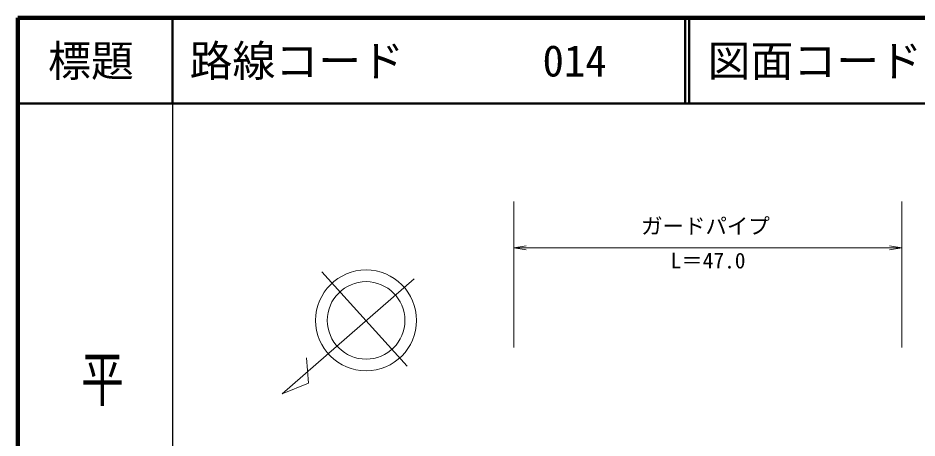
# Model space of a CAD drawing. Units: millimetres, scale not verified. Extents: x 40000 to 680000, y 20000 to 380000.
# Drawn here: x 40000 to 144794, y 330976 to 380000 of the extents above; entities that cross this region are included whole.
import ezdxf
from ezdxf.enums import TextEntityAlignment as Align

# ---------------------------------------------------------------- set-up
doc = ezdxf.new("R2010")
doc.units = ezdxf.units.MM
doc.header["$LTSCALE"] = 1000
for name, color, linetype, lineweight in [('M-STR-STR3', 7, 'Continuous', 13), ('M-TTL', 7, 'Continuous', 13), ('M-TTL-BAND', 7, 'Continuous', 25), ('M-TTL-LINE', 7, 'Continuous', 50), ('M-TTL-TXT', 3, 'Continuous', 13)]:
    doc.layers.add(name, color=color, linetype=linetype, lineweight=lineweight)
doc.styles.add('@ＭＳ ゴシック', font='')
doc.styles.add('ＭＳ ゴシック', font='')
doc.styles.get('@ＭＳ ゴシック').set_extended_font_data('@MS Gothic')
doc.styles.get('ＭＳ ゴシック').set_extended_font_data('MS Gothic')

# ---------------------------------------------------------------- blocks, each defined once
blk = doc.blocks.new('open_arrow')
at = {"color": 0, "linetype": 'Continuous', "lineweight": -2}
blk.add_lwpolyline([(7.5, 1.25), (0, 0), (7.5, -1.25)], dxfattribs=at)

msp = doc.modelspace()

# ---------------------------------------------------------------- linework, layer by layer
at = {"layer": 'M-STR-STR3'}
for p, q in [((97782, 358571), (97782, 341539)), ((143026, 358571), (143026, 341539)), ((97782, 353167), (143026, 353167))]:
    msp.add_line(p, q, dxfattribs=at)
at = {"layer": 'M-TTL', "color": 2, "lineweight": 140}
for p, q in [((40000, 380000), (40000, 20000)), ((680000, 380000), (40000, 380000))]:
    msp.add_line(p, q, dxfattribs=at)
at = {"layer": 'M-TTL-BAND'}
msp.add_line((58000, 370000), (58000, 20000), dxfattribs=at)
at = {"layer": 'M-TTL-LINE'}
for p, q in [((58000, 380000), (58000, 370000)), ((117750, 380000), (117750, 370000)), ((118250, 380000), (118250, 370000)), ((40000, 370000), (680000, 370000))]:
    msp.add_line(p, q, dxfattribs=at)
at = {"layer": 'M-TTL-TXT'}
for p, q in [((85358, 339350), (75412, 350368)), ((86181, 349562), (70810, 336146)), ((73855, 337398), (73614, 340348)), ((70810, 336146), (73855, 337398))]:
    msp.add_line(p, q, dxfattribs=at)
for radius in [5885, 4520]:
    msp.add_circle((80577, 344706), radius, dxfattribs=at)

# ---------------------------------------------------------------- block references
at = {"layer": 'M-STR-STR3', "xscale": 193, "yscale": 193}
msp.add_blockref('open_arrow', (97782, 353167), dxfattribs=at)
at = {"layer": 'M-STR-STR3', "xscale": 193, "yscale": 193, "rotation": 180}
msp.add_blockref('open_arrow', (143026, 353167), dxfattribs=at)

# ---------------------------------------------------------------- texts
at = {"layer": 'M-STR-STR3', "style": 'ＭＳ ゴシック'}
for s, p in [('ガードパイプ', (112633, 356632)), ('L＝47.0', (116067, 352604))]:
    msp.add_text(s, height=1833, dxfattribs=at).set_placement(p, align=Align.TOP_LEFT)
at = {"layer": 'M-TTL-BAND', "style": '@ＭＳ ゴシック', "width": 1.4}
msp.add_text('平  面  図', height=3666, rotation=270, dxfattribs=at).set_placement((49777, 306475), align=Align.MIDDLE_RIGHT)
at = {"layer": 'M-TTL-TXT', "color": 7, "style": 'ＭＳ ゴシック'}
msp.add_text('標題', height=3666, dxfattribs=at).set_placement((48500, 375000), align=Align.MIDDLE_CENTER)
for s, p in [('路線コード', (60000, 375000)), ('014', (101142, 375000)), ('図面コード', (120380, 375000))]:
    msp.add_text(s, height=3666, dxfattribs=at).set_placement(p, align=Align.MIDDLE_LEFT)

doc.saveas('drawing.dxf')
